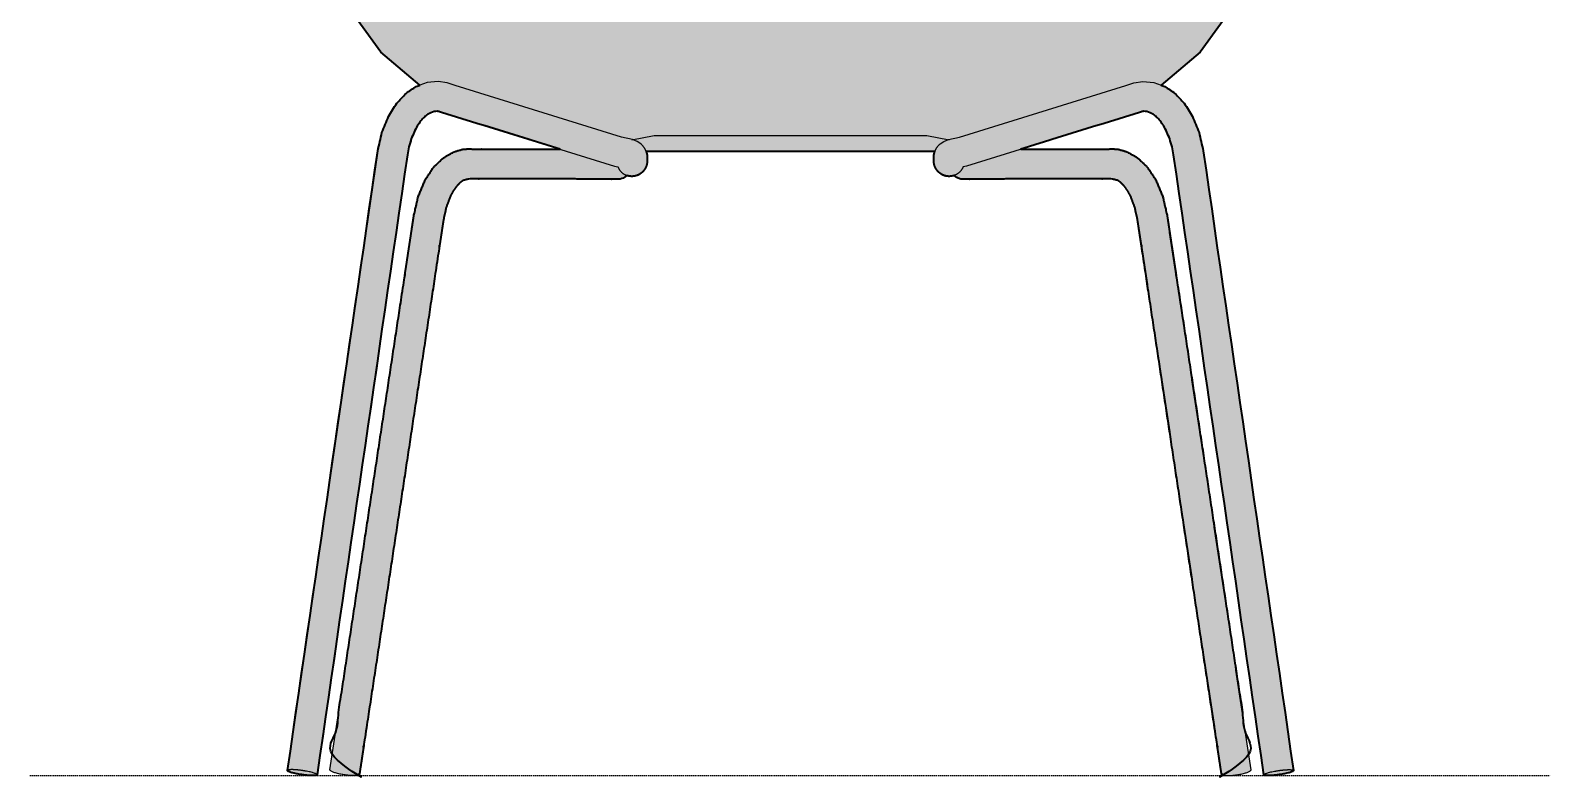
# Model space of a CAD drawing. Header units: millimetres. Extents: x 0 to 1796, y -1115 to 893.
# Drawn here: x 0 to 814, y -2 to 399 of the extents above; entities that cross this region are included whole.
import ezdxf

# ---------------------------------------------------------------- set-up
doc = ezdxf.new("R2010")
doc.units = ezdxf.units.MM
doc.linetypes.add('Dots', pattern=[1, 0, -1])
doc.layers.add('Blocks', color=7, linetype='Continuous')
doc.layers.add('Blocks$Fill', color=7, linetype='Continuous', true_color=0xffffff)
for name, color, linetype, lineweight, true_color in [('Blocks$Inner', 7, 'Continuous', 25, 0x007f00), ('Blocks$Outline', 7, 'Continuous', 35, 0xff3f3f), ('Groud', 7, 'Dots', 25, 0x243775)]:
    doc.layers.add(name, color=color, linetype=linetype, lineweight=lineweight, true_color=true_color)

# ---------------------------------------------------------------- blocks, each defined once
blk = doc.blocks.new('Little Giraffe Lounge Chair Front')
at = {"layer": 'Blocks$Fill'}
blk.add_hatch(color=256, dxfattribs=at).paths.add_polyline_path([(676.35, 2.75), (676.36, 2.75), (676.36, 2.75), (676.36, 2.74), (676.36, 2.74), (676.36, 2.73), (676.36, 2.73), (676.36, 2.73), (676.36, 2.72), (676.36, 2.72), (676.36, 2.71), (676.36, 2.7), (676.36, 2.7), (676.36, 2.69), (676.36, 2.68), (676.36, 2.68), (676.35, 2.67), (676.35, 2.66), (676.35, 2.66), (676.35, 2.65), (676.34, 2.64), (676.34, 2.64), (676.34, 2.63), (676.34, 2.62), (676.33, 2.62), (676.33, 2.61), (676.32, 2.6), (676.32, 2.6), (676.32, 2.59), (676.31, 2.58), (676.31, 2.57), (676.3, 2.57), (676.29, 2.56), (676.29, 2.55), (676.28, 2.54), (676.27, 2.54), (676.27, 2.53), (676.25, 2.51), (676.24, 2.5), (676.22, 2.48), (676.2, 2.47), (676.18, 2.45), (676.16, 2.44), (676.14, 2.42), (676.12, 2.4), (676.1, 2.39), (676.07, 2.37), (676.02, 2.34), (675.96, 2.3), (675.9, 2.27), (675.83, 2.23), (675.76, 2.19), (675.68, 2.16), (675.51, 2.08), (675.32, 2), (675.11, 1.93), (674.89, 1.85), (674.65, 1.76), (674.11, 1.6), (673.52, 1.44), (672.87, 1.27), (672.19, 1.12), (671.48, 0.97), (670.03, 0.69), (668.6, 0.47), (667.46, 0.31), (666.27, 0.18), (665.1, 0.07), (663.98, 0), (663.2, -0.02), (662.84, -0.03), (662.51, -0.02), (662.19, -0.02), (661.91, 0), (661.65, 0.02), (661.53, 0.03), (661.41, 0.05), (661.3, 0.06), (661.21, 0.08), (661.11, 0.1), (661.03, 0.12), (660.99, 0.13), (660.95, 0.14), (660.91, 0.15), (660.88, 0.16), (660.84, 0.17), (660.81, 0.18), (660.78, 0.19), (660.75, 0.2), (660.73, 0.22), (660.7, 0.23), (660.69, 0.23), (660.68, 0.24), (660.67, 0.25), (660.66, 0.25), (660.65, 0.26), (660.64, 0.27), (660.63, 0.27), (660.62, 0.28), (660.61, 0.29), (660.61, 0.29), (660.6, 0.3), (660.59, 0.31), (660.58, 0.31), (660.58, 0.32), (660.57, 0.33), (660.57, 0.33), (660.57, 0.33), (660.56, 0.34), (660.56, 0.34), (660.56, 0.34), (660.56, 0.35), (660.55, 0.35), (660.55, 0.35), (660.55, 0.36), (660.55, 0.36), (660.54, 0.36), (660.54, 0.37), (660.54, 0.37), (660.54, 0.38), (660.54, 0.38), (660.54, 0.38), (660.53, 0.39), (660.53, 0.39), (660.53, 0.39), (660.53, 0.4), (660.53, 0.4), (660.53, 0.4), (660.53, 0.41), (660.53, 0.41), (660.53, 0.42), (660.53, 0.42), (660.53, 0.43), (660.52, 0.43), (612.18, 332.28), (611.31, 336.67), (610.09, 340.81), (608.57, 344.55), (606.85, 347.79), (604.98, 350.49), (603.07, 352.58), (601.21, 354.07), (597.88, 355.55), (596.31, 355.68), (594.47, 355.21), (530.4, 335.36), (576.87, 335.38), (579.06, 335.55), (582.5, 335.29), (586.96, 334.08), (592.66, 330.92), (598, 325.86), (602.65, 318.91), (606.31, 310.17), (608.65, 300.1), (653.67, 3.17), (653.67, 3.16), (653.67, 3.15), (653.67, 3.14), (653.67, 3.13), (653.67, 3.12), (653.67, 3.11), (653.67, 3.1), (653.67, 3.1), (653.67, 3.09), (653.67, 3.08), (653.67, 3.07), (653.67, 3.06), (653.67, 3.05), (653.66, 3.04), (653.66, 3.03), (653.66, 3.02), (653.66, 3.01), (653.65, 3), (653.65, 2.99), (653.65, 2.98), (653.64, 2.97), (653.64, 2.96), (653.63, 2.95), (653.63, 2.94), (653.62, 2.93), (653.62, 2.92), (653.61, 2.91), (653.61, 2.9), (653.6, 2.89), (653.59, 2.88), (653.58, 2.86), (653.57, 2.84), (653.55, 2.82), (653.53, 2.8), (653.51, 2.78), (653.49, 2.76), (653.47, 2.73), (653.45, 2.71), (653.43, 2.69), (653.4, 2.67), (653.38, 2.65), (653.35, 2.62), (653.32, 2.6), (653.27, 2.55), (653.2, 2.51), (653.13, 2.46), (653.06, 2.41), (652.98, 2.36), (652.89, 2.32), (652.81, 2.27), (652.71, 2.22), (652.51, 2.12), (652.29, 2.02), (652.05, 1.91), (651.79, 1.81), (651.52, 1.71), (651.23, 1.61), (650.93, 1.51), (650.29, 1.32), (649.6, 1.13), (648.89, 0.96), (648.16, 0.8), (647.43, 0.65), (646.71, 0.52), (646, 0.41), (644.79, 0.24), (643.52, 0.11), (642.9, 0.07), (642.3, 0.03), (641.75, 0.01), (641.25, 0), (640.91, 0), (640.58, 0.01), (640.25, 0.02), (639.94, 0.04), (639.63, 0.07), (639.35, 0.11), (639.21, 0.13), (639.08, 0.15), (638.95, 0.18), (638.84, 0.2), (638.72, 0.23), (638.61, 0.26), (638.51, 0.29), (638.42, 0.32), (638.38, 0.33), (638.33, 0.35), (638.29, 0.37), (638.25, 0.38), (638.22, 0.4), (638.18, 0.42), (638.15, 0.44), (638.12, 0.46), (638.09, 0.47), (638.06, 0.49), (638.05, 0.5), (638.03, 0.51), (638.02, 0.52), (638.01, 0.53), (638, 0.54), (637.99, 0.55), (637.97, 0.56), (637.96, 0.57), (637.95, 0.58), (637.94, 0.59), (637.94, 0.6), (637.93, 0.61), (637.92, 0.62), (637.91, 0.63), (637.9, 0.64), (637.9, 0.65), (637.89, 0.66), (637.89, 0.67), (637.88, 0.68), (637.88, 0.69), (637.87, 0.69), (637.87, 0.7), (637.87, 0.7), (637.87, 0.71), (637.86, 0.71), (637.86, 0.72), (637.86, 0.72), (637.86, 0.73), (637.86, 0.73), (637.86, 0.74), (637.85, 0.74), (637.85, 0.75), (637.85, 0.75), (637.85, 0.76), (637.85, 0.76), (637.85, 0.77), (592.83, 297.7), (591.4, 304.23), (589.23, 310), (587.59, 313.02), (585.82, 315.49), (584.03, 317.35), (582.3, 318.62), (579.16, 319.43), (577.68, 319.44), (498.82, 319.37), (498.71, 319.37), (498.59, 319.37), (498.47, 319.38), (498.36, 319.39), (498.24, 319.4), (498.13, 319.41), (498.01, 319.43), (497.9, 319.45), (497.73, 319.48), (497.57, 319.52), (497.47, 319.54), (497.37, 319.57), (497.28, 319.6), (497.18, 319.63), (497.08, 319.66), (496.99, 319.7), (496.89, 319.73), (496.8, 319.77), (496.7, 319.81), (496.61, 319.85), (496.51, 319.89), (496.42, 319.94), (496.23, 320.04), (496.04, 320.14), (495.86, 320.25), (495.67, 320.37), (495.49, 320.5), (495.31, 320.63), (495.13, 320.77), (494.95, 320.92), (494.77, 321.08), (494.59, 321.24), (494.36, 321.17), (494.21, 321.12), (494.06, 321.08), (493.91, 321.04), (493.75, 321), (493.6, 320.97), (493.45, 320.94), (493.29, 320.91), (493.14, 320.89), (492.98, 320.87), (492.83, 320.85), (492.67, 320.83), (492.52, 320.82), (492.36, 320.81), (492.21, 320.81), (492.05, 320.8), (491.9, 320.8), (491.65, 320.81), (491.39, 320.83), (491.13, 320.85), (490.88, 320.88), (490.62, 320.92), (490.36, 320.97), (490.11, 321.03), (489.86, 321.09), (489.69, 321.14), (489.52, 321.19), (489.35, 321.25), (489.17, 321.31), (488.91, 321.41), (488.66, 321.52), (488.41, 321.64), (488.16, 321.77), (487.8, 321.99), (487.65, 322.08), (487.5, 322.18), (487.36, 322.28), (487.21, 322.38), (487.07, 322.49), (486.92, 322.61), (486.63, 322.85), (486.48, 322.98), (486.34, 323.11), (486.19, 323.25), (486.05, 323.4), (485.91, 323.55), (485.77, 323.71), (485.64, 323.87), (485.51, 324.03), (485.38, 324.2), (485.26, 324.36), (485.14, 324.53), (485.03, 324.7), (484.93, 324.87), (484.83, 325.04), (484.74, 325.21), (484.62, 325.43), (484.52, 325.65), (484.41, 325.88), (484.32, 326.12), (484.23, 326.36), (484.15, 326.61), (484.07, 326.86), (484.01, 327.12), (483.95, 327.38), (483.9, 327.65), (483.85, 327.92), (483.82, 328.19), (483.8, 328.46), (483.78, 328.74), (483.78, 329.02), (483.78, 329.3), (483.74, 329.62), (483.71, 329.93), (483.7, 330.24), (483.69, 330.56), (483.69, 330.87), (483.71, 331.18), (483.73, 331.49), (483.76, 331.8), (483.8, 332.1), (483.85, 332.4), (483.91, 332.7), (483.98, 332.99), (484.05, 333.28), (484.14, 333.56), (484.22, 333.84), (484.32, 334.11), (407.02, 334.05), (329.72, 334.11), (329.82, 333.84), (329.91, 333.56), (329.99, 333.28), (330.06, 332.99), (330.13, 332.7), (330.19, 332.4), (330.24, 332.1), (330.28, 331.8), (330.31, 331.49), (330.34, 331.18), (330.35, 330.87), (330.35, 330.56), (330.35, 330.24), (330.33, 329.93), (330.3, 329.62), (330.26, 329.3), (330.27, 329.02), (330.26, 328.74), (330.25, 328.46), (330.22, 328.19), (330.19, 327.92), (330.15, 327.65), (330.1, 327.38), (330.04, 327.12), (329.97, 326.86), (329.89, 326.61), (329.81, 326.36), (329.72, 326.12), (329.63, 325.88), (329.53, 325.65), (329.42, 325.43), (329.31, 325.21), (329.21, 325.04), (329.12, 324.87), (329.01, 324.7), (328.9, 324.53), (328.78, 324.36), (328.66, 324.2), (328.54, 324.03), (328.41, 323.87), (328.27, 323.71), (328.13, 323.55), (327.99, 323.4), (327.85, 323.25), (327.7, 323.11), (327.56, 322.98), (327.41, 322.85), (327.12, 322.61), (326.98, 322.49), (326.83, 322.38), (326.69, 322.28), (326.54, 322.18), (326.39, 322.08), (326.25, 321.99), (325.88, 321.77), (325.63, 321.64), (325.38, 321.52), (325.13, 321.41), (324.87, 321.31), (324.69, 321.25), (324.52, 321.19), (324.35, 321.14), (324.18, 321.09), (323.93, 321.03), (323.68, 320.97), (323.42, 320.92), (323.17, 320.88), (322.91, 320.85), (322.65, 320.83), (322.4, 320.81), (322.14, 320.8), (321.99, 320.8), (321.84, 320.81), (321.68, 320.81), (321.53, 320.82), (321.37, 320.83), (321.22, 320.85), (321.06, 320.87), (320.91, 320.89), (320.75, 320.91), (320.6, 320.94), (320.44, 320.97), (320.29, 321), (320.14, 321.04), (319.98, 321.08), (319.83, 321.12), (319.68, 321.17), (319.45, 321.24), (319.27, 321.08), (319.09, 320.92), (318.91, 320.77), (318.73, 320.63), (318.55, 320.5), (318.37, 320.37), (318.18, 320.25), (318, 320.14), (317.81, 320.04), (317.63, 319.94), (317.53, 319.89), (317.44, 319.85), (317.34, 319.81), (317.25, 319.77), (317.15, 319.73), (317.06, 319.7), (316.96, 319.66), (316.86, 319.63), (316.77, 319.6), (316.67, 319.57), (316.57, 319.54), (316.48, 319.52), (316.31, 319.48), (316.15, 319.45), (316.03, 319.43), (315.92, 319.41), (315.8, 319.4), (315.68, 319.39), (315.57, 319.38), (315.45, 319.37), (315.34, 319.37), (315.22, 319.37), (236.36, 319.44), (234.89, 319.43), (231.74, 318.62), (230.01, 317.35), (228.22, 315.49), (226.46, 313.02), (224.82, 310), (222.64, 304.23), (221.21, 297.7), (176.19, 0.77), (176.19, 0.76), (176.19, 0.76), (176.19, 0.75), (176.19, 0.75), (176.19, 0.74), (176.19, 0.74), (176.18, 0.73), (176.18, 0.73), (176.18, 0.72), (176.18, 0.72), (176.18, 0.71), (176.18, 0.71), (176.17, 0.7), (176.17, 0.7), (176.17, 0.69), (176.17, 0.69), (176.16, 0.68), (176.16, 0.67), (176.15, 0.66), (176.14, 0.65), (176.14, 0.64), (176.13, 0.63), (176.12, 0.62), (176.12, 0.61), (176.11, 0.6), (176.1, 0.59), (176.09, 0.58), (176.08, 0.57), (176.07, 0.56), (176.06, 0.55), (176.05, 0.54), (176.03, 0.53), (176.02, 0.52), (176.01, 0.51), (176, 0.5), (175.98, 0.49), (175.96, 0.47), (175.93, 0.46), (175.89, 0.44), (175.86, 0.42), (175.83, 0.4), (175.79, 0.38), (175.75, 0.37), (175.71, 0.35), (175.67, 0.33), (175.62, 0.32), (175.53, 0.29), (175.43, 0.26), (175.32, 0.23), (175.21, 0.2), (175.09, 0.18), (174.96, 0.15), (174.83, 0.13), (174.7, 0.11), (174.41, 0.07), (174.11, 0.04), (173.79, 0.02), (173.46, 0.01), (173.13, 0), (172.79, 0), (172.29, 0.01), (171.74, 0.03), (171.15, 0.07), (170.53, 0.11), (169.26, 0.24), (168.05, 0.41), (167.34, 0.52), (166.61, 0.65), (165.88, 0.8), (165.15, 0.96), (164.44, 1.13), (163.76, 1.32), (163.11, 1.51), (162.81, 1.61), (162.52, 1.71), (162.25, 1.81), (161.99, 1.91), (161.75, 2.02), (161.53, 2.12), (161.33, 2.22), (161.24, 2.27), (161.15, 2.32), (161.06, 2.36), (160.99, 2.41), (160.91, 2.46), (160.84, 2.51), (160.78, 2.55), (160.72, 2.6), (160.69, 2.62), (160.66, 2.65), (160.64, 2.67), (160.61, 2.69), (160.59, 2.71), (160.57, 2.73), (160.55, 2.76), (160.53, 2.78), (160.51, 2.8), (160.49, 2.82), (160.48, 2.84), (160.46, 2.86), (160.45, 2.88), (160.44, 2.89), (160.44, 2.9), (160.43, 2.91), (160.42, 2.92), (160.42, 2.93), (160.41, 2.94), (160.41, 2.95), (160.41, 2.96), (160.4, 2.97), (160.4, 2.98), (160.39, 2.99), (160.39, 3), (160.39, 3.01), (160.38, 3.02), (160.38, 3.03), (160.38, 3.04), (160.38, 3.05), (160.38, 3.06), (160.37, 3.07), (160.37, 3.08), (160.37, 3.09), (160.37, 3.1), (160.37, 3.1), (160.37, 3.11), (160.37, 3.12), (160.37, 3.13), (160.37, 3.14), (160.37, 3.15), (160.37, 3.16), (160.37, 3.17), (205.39, 300.1), (207.73, 310.17), (211.39, 318.91), (216.04, 325.86), (221.38, 330.92), (227.08, 334.08), (231.54, 335.29), (234.98, 335.55), (237.17, 335.38), (283.64, 335.36), (219.57, 355.21), (217.73, 355.68), (216.17, 355.55), (212.83, 354.07), (210.97, 352.58), (209.07, 350.49), (207.19, 347.79), (205.47, 344.55), (203.96, 340.81), (202.73, 336.67), (201.87, 332.28), (153.52, 0.43), (153.52, 0.43), (153.52, 0.42), (153.52, 0.42), (153.51, 0.41), (153.51, 0.41), (153.51, 0.4), (153.51, 0.4), (153.51, 0.4), (153.51, 0.39), (153.51, 0.39), (153.51, 0.39), (153.51, 0.38), (153.5, 0.38), (153.5, 0.38), (153.5, 0.37), (153.5, 0.37), (153.5, 0.36), (153.5, 0.36), (153.49, 0.36), (153.49, 0.35), (153.49, 0.35), (153.49, 0.35), (153.48, 0.34), (153.48, 0.34), (153.48, 0.34), (153.48, 0.33), (153.47, 0.33), (153.47, 0.33), (153.47, 0.32), (153.46, 0.31), (153.45, 0.31), (153.44, 0.3), (153.44, 0.29), (153.43, 0.29), (153.42, 0.28), (153.41, 0.27), (153.4, 0.27), (153.39, 0.26), (153.38, 0.25), (153.37, 0.25), (153.36, 0.24), (153.35, 0.23), (153.34, 0.23), (153.31, 0.22), (153.29, 0.2), (153.26, 0.19), (153.23, 0.18), (153.2, 0.17), (153.17, 0.16), (153.13, 0.15), (153.09, 0.14), (153.06, 0.13), (153.02, 0.12), (152.93, 0.1), (152.84, 0.08), (152.74, 0.06), (152.63, 0.05), (152.52, 0.03), (152.4, 0.02), (152.14, 0), (151.85, -0.02), (151.53, -0.02), (151.2, -0.03), (150.84, -0.02), (150.06, 0), (148.95, 0.07), (147.77, 0.18), (146.59, 0.31), (145.44, 0.47), (144.01, 0.69), (142.56, 0.97), (141.85, 1.12), (141.17, 1.27), (140.53, 1.44), (139.93, 1.6), (139.4, 1.76), (139.15, 1.85), (138.93, 1.93), (138.72, 2), (138.53, 2.08), (138.36, 2.16), (138.29, 2.19), (138.21, 2.23), (138.15, 2.27), (138.08, 2.3), (138.02, 2.34), (137.97, 2.37), (137.95, 2.39), (137.92, 2.4), (137.9, 2.42), (137.88, 2.44), (137.86, 2.45), (137.84, 2.47), (137.82, 2.48), (137.8, 2.5), (137.79, 2.51), (137.77, 2.53), (137.77, 2.54), (137.76, 2.54), (137.75, 2.55), (137.75, 2.56), (137.74, 2.57), (137.74, 2.57), (137.73, 2.58), (137.73, 2.59), (137.72, 2.6), (137.72, 2.6), (137.71, 2.61), (137.71, 2.62), (137.71, 2.62), (137.7, 2.63), (137.7, 2.64), (137.7, 2.64), (137.7, 2.65), (137.69, 2.66), (137.69, 2.66), (137.69, 2.67), (137.69, 2.68), (137.69, 2.68), (137.69, 2.69), (137.68, 2.7), (137.68, 2.7), (137.68, 2.71), (137.68, 2.72), (137.68, 2.72), (137.68, 2.73), (137.68, 2.73), (137.68, 2.73), (137.69, 2.74), (137.69, 2.74), (137.69, 2.75), (137.69, 2.75), (137.69, 2.75), (186.01, 334.43), (188.27, 344.34), (191.76, 352.93), (196.15, 359.93), (201.14, 365.24), (206.64, 368.97), (208.6, 369.69), (187.7, 387.3), (155.03, 432.48), (126.27, 488.47), (124.95, 490.87), (123.27, 494.06), (120.96, 498.79), (118.6, 504.03), (117.15, 507.48), (114.49, 514.3), (113.26, 517.7), (110.94, 524.53), (107.68, 535.1), (104.78, 545.56), (97.88, 573.89), (90.48, 607.45), (89.49, 612.46), (89.14, 614.42), (88.89, 616.05), (88.72, 617.41), (88.61, 618.55), (88.54, 619.51), (88.51, 620.35), (88.49, 621.85), (88.49, 622.19), (88.5, 622.35), (88.5, 622.5), (88.51, 622.64), (88.53, 622.77), (88.54, 622.89), (88.56, 623.01), (88.57, 623.12), (88.59, 623.22), (88.62, 623.31), (88.64, 623.4), (88.65, 623.44), (88.67, 623.48), (88.68, 623.52), (88.69, 623.56), (88.71, 623.6), (88.72, 623.63), (88.74, 623.67), (88.75, 623.7), (88.78, 623.77), (88.82, 623.83), (88.85, 623.89), (88.88, 623.94), (89.16, 624.38), (89.23, 624.49), (89.3, 624.61), (89.5, 624.98), (89.58, 625.1), (89.65, 625.22), (89.72, 625.33), (89.8, 625.44), (89.88, 625.54), (89.96, 625.64), (90.05, 625.74), (90.13, 625.84), (90.22, 625.93), (90.31, 626.02), (90.4, 626.11), (90.49, 626.2), (90.59, 626.28), (90.69, 626.37), (90.79, 626.45), (90.99, 626.61), (91.21, 626.76), (91.43, 626.92), (91.54, 626.99), (91.66, 627.06), (91.78, 627.13), (91.9, 627.2), (92.03, 627.27), (92.15, 627.33), (92.97, 627.71), (93.56, 627.98), (93.88, 628.11), (94.04, 628.18), (94.21, 628.24), (94.56, 628.36), (96.1, 628.87), (98.94, 629.82), (99.48, 630.01), (103.91, 631.69), (104.66, 631.99), (107.96, 633.44), (112.01, 635.11), (113.13, 635.61), (114.3, 636.15), (116.77, 637.36), (119.46, 638.76), (122.39, 640.37), (123.93, 641.26), (125.51, 642.24), (127.14, 643.31), (127.96, 643.88), (128.79, 644.49), (129.63, 645.12), (130.47, 645.78), (132.17, 647.18), (133.91, 648.7), (135.69, 650.31), (137.51, 652.03), (139.36, 653.85), (141.21, 655.79), (143.07, 657.84), (144.91, 660.02), (146.72, 662.31), (150.36, 667.19), (152.2, 669.77), (154.02, 672.45), (155.83, 675.22), (157.6, 678.08), (159.31, 681.03), (160.97, 684.06), (162.58, 687.17), (164.15, 690.35), (167.16, 696.91), (170.01, 703.71), (171.36, 707.2), (172.65, 710.74), (173.87, 714.34), (175.03, 717.98), (177.2, 725.38), (194.69, 794.36), (202, 825.48), (203.54, 831.24), (207.25, 844.95), (208.35, 848.91), (208.95, 850.86), (209.58, 852.77), (210.27, 854.65), (210.63, 855.57), (211, 856.48), (211.39, 857.37), (211.8, 858.25), (212.22, 859.12), (212.66, 859.97), (213.12, 860.8), (213.6, 861.61), (214.1, 862.4), (214.62, 863.17), (215.17, 863.93), (215.73, 864.67), (216.31, 865.41), (216.9, 866.14), (217.51, 866.85), (218.14, 867.56), (218.78, 868.26), (219.44, 868.95), (220.33, 869.85), (221.25, 870.73), (221.97, 871.39), (222.69, 872.03), (224.19, 873.29), (225.38, 874.23), (226.61, 875.15), (227.2, 875.8), (227.83, 876.45), (228.39, 876.99), (228.97, 877.53), (229.57, 878.06), (230.2, 878.58), (230.84, 879.08), (231.5, 879.56), (232.17, 880.03), (232.84, 880.48), (233.5, 880.9), (234.17, 881.3), (234.83, 881.67), (235.5, 882.03), (236.82, 882.71), (238.14, 883.33), (239.47, 883.9), (240.81, 884.44), (242.17, 884.95), (243.55, 885.42), (244.96, 885.87), (246.39, 886.29), (247.85, 886.68), (249.33, 887.05), (250.83, 887.4), (252.35, 887.71), (255.39, 888.27), (258.42, 888.72), (261.43, 889.09), (264.43, 889.4), (270.46, 889.87), (294.53, 890.92), (407.02, 892.57), (525.58, 890.71), (543.58, 889.87), (549.61, 889.4), (552.61, 889.09), (555.62, 888.72), (558.66, 888.27), (561.7, 887.71), (563.21, 887.4), (564.71, 887.05), (566.19, 886.68), (567.65, 886.29), (569.08, 885.87), (570.49, 885.42), (571.87, 884.95), (573.23, 884.44), (574.57, 883.9), (575.9, 883.33), (577.23, 882.71), (578.55, 882.03), (579.21, 881.67), (579.87, 881.3), (580.54, 880.9), (581.21, 880.48), (581.88, 880.03), (582.54, 879.56), (583.2, 879.08), (583.85, 878.58), (584.47, 878.06), (585.07, 877.53), (585.66, 876.99), (586.22, 876.45), (586.84, 875.8), (587.44, 875.15), (588.66, 874.23), (589.86, 873.29), (591.35, 872.03), (592.07, 871.39), (592.79, 870.73), (593.71, 869.85), (594.61, 868.95), (595.26, 868.26), (595.91, 867.56), (596.53, 866.85), (597.14, 866.14), (597.74, 865.41), (598.32, 864.67), (598.88, 863.93), (599.42, 863.17), (599.94, 862.4), (600.44, 861.61), (600.92, 860.8), (601.38, 859.97), (601.82, 859.12), (602.25, 858.25), (602.65, 857.37), (603.04, 856.48), (603.42, 855.57), (603.78, 854.65), (604.46, 852.77), (605.09, 850.86), (605.69, 848.91), (606.8, 844.95), (611.04, 829.33), (612.04, 825.48), (630.78, 748.09), (636.84, 725.38), (639.01, 717.98), (640.17, 714.34), (641.39, 710.74), (642.68, 707.2), (644.03, 703.71), (646.89, 696.91), (649.9, 690.35), (651.46, 687.17), (653.07, 684.06), (654.73, 681.03), (656.44, 678.08), (658.21, 675.22), (660.02, 672.45), (661.85, 669.77), (665.51, 664.7), (667.32, 662.31), (669.14, 660.02), (670.98, 657.84), (672.83, 655.79), (674.69, 653.85), (676.53, 652.03), (678.35, 650.31), (680.13, 648.7), (681.87, 647.18), (683.57, 645.78), (684.41, 645.12), (685.25, 644.49), (686.08, 643.88), (686.9, 643.31), (688.53, 642.24), (690.12, 641.26), (691.66, 640.37), (694.58, 638.76), (697.27, 637.36), (699.74, 636.15), (700.91, 635.61), (702.03, 635.11), (706.08, 633.44), (709.38, 631.99), (710.13, 631.69), (714.57, 630.01), (715.1, 629.82), (718.35, 628.73), (719.49, 628.36), (719.83, 628.24), (720, 628.18), (720.16, 628.11), (720.48, 627.98), (721.62, 627.46), (721.89, 627.33), (722.02, 627.27), (722.14, 627.2), (722.26, 627.13), (722.38, 627.06), (722.5, 626.99), (722.61, 626.92), (722.84, 626.76), (723.05, 626.61), (723.25, 626.45), (723.35, 626.37), (723.45, 626.28), (723.55, 626.2), (723.64, 626.11), (723.73, 626.02), (723.82, 625.93), (723.91, 625.84), (724, 625.74), (724.08, 625.64), (724.16, 625.54), (724.24, 625.44), (724.32, 625.33), (724.39, 625.22), (724.47, 625.1), (724.54, 624.98), (724.74, 624.61), (724.81, 624.49), (724.88, 624.38), (725.16, 623.94), (725.19, 623.89), (725.23, 623.83), (725.26, 623.77), (725.29, 623.7), (725.3, 623.67), (725.32, 623.63), (725.33, 623.6), (725.35, 623.56), (725.36, 623.52), (725.38, 623.48), (725.39, 623.44), (725.4, 623.4), (725.43, 623.31), (725.45, 623.22), (725.47, 623.12), (725.49, 623.01), (725.5, 622.89), (725.52, 622.77), (725.53, 622.64), (725.54, 622.5), (725.55, 622.35), (725.55, 622.19), (725.54, 621.11), (725.53, 620.35), (725.5, 619.51), (725.44, 618.55), (725.33, 617.41), (725.15, 616.05), (724.9, 614.42), (724.56, 612.46), (718.52, 584.37), (711.05, 552.5), (707.37, 538.61), (704.21, 528), (703.1, 524.53), (700.79, 517.7), (698.26, 510.9), (696.18, 505.76), (693.92, 500.62), (692.37, 497.31), (690.77, 494.06), (689.1, 490.87), (687.78, 488.47), (659.01, 432.48), (626.34, 387.3), (605.45, 369.69), (607.4, 368.97), (612.9, 365.24), (617.9, 359.93), (622.28, 352.93), (625.77, 344.34), (628.03, 334.43)], flags=0)
at = {"layer": 'Blocks$Inner'}
for p, q in [((322.06, 340.42), (334.06, 342.59)), ((479.98, 342.59), (491.98, 340.42))]:
    blk.add_line(p, q, dxfattribs=at)
for points in [[(120.96, 498.79), (155.03, 432.48), (187.7, 387.3), (208.6, 369.69)], [(693.08, 498.79), (659.01, 432.48), (626.34, 387.3), (605.45, 369.69)], [(326.87, 338.22), (324.99, 339.48), (322.42, 340.46), (316.49, 341.87), (227.37, 369.39), (223.11, 370.96), (218.39, 371.66), (212.39, 371.1), (206.64, 368.97), (201.14, 365.24), (196.15, 359.93), (191.76, 352.93), (188.27, 344.34), (186.01, 334.43), (137.68, 2.72), (137.69, 2.75), (137.68, 2.72), (137.69, 2.75), (137.68, 2.72)], [(487.17, 338.22), (489.05, 339.48), (491.62, 340.46), (497.55, 341.87), (586.67, 369.39), (590.93, 370.96), (595.66, 371.66), (601.65, 371.1), (607.4, 368.97), (612.9, 365.24), (617.9, 359.93), (622.28, 352.93), (625.77, 344.34), (628.03, 334.43), (676.36, 2.72), (676.35, 2.75), (676.36, 2.72), (676.35, 2.75), (676.36, 2.72)], [(153.52, 0.42), (201.87, 332.28), (202.73, 336.67), (203.96, 340.81), (205.47, 344.55), (207.19, 347.79), (209.07, 350.49), (210.97, 352.58), (212.83, 354.07), (216.17, 355.55), (217.73, 355.68), (219.57, 355.21), (312.81, 326.32), (314.59, 325.94)], [(660.53, 0.42), (612.18, 332.28), (611.31, 336.67), (610.09, 340.81), (608.57, 344.55), (606.85, 347.79), (604.98, 350.49), (603.07, 352.58), (601.21, 354.07), (597.88, 355.55), (596.31, 355.68), (594.47, 355.21), (501.23, 326.32), (499.45, 325.94)], [(329.54, 334.11), (349.09, 334.05), (407.02, 334.05), (464.95, 334.05), (484.5, 334.11)]]:
    blk.add_lwpolyline(points, dxfattribs=at)
for points, knots in [([(334.06, 342.59), (340.75, 342.59), (354.13, 342.59), (370.88, 342.59), (384.27, 342.59), (394.3, 342.59), (401.89, 342.59), (406.13, 342.59), (407.02, 342.59)], [12.1947937, 12.1947937, 12.1947937, 12.1947937, 12.2662222, 12.3376508, 12.3733651, 12.4090794, 12.4447937, 12.4542637, 12.4542637, 12.4542637, 12.4542637]), ([(407.02, 342.59), (407.91, 342.59), (412.16, 342.59), (419.74, 342.59), (429.78, 342.59), (443.16, 342.59), (459.91, 342.59), (473.29, 342.59), (479.98, 342.59)], [12.4542637, 12.4542637, 12.4542637, 12.4542637, 12.4637337, 12.4994479, 12.5351622, 12.5708765, 12.6423051, 12.7137337, 12.7137337, 12.7137337, 12.7137337]), ([(319.45, 321.24), (318.51, 320.35), (317.52, 319.77), (316.48, 319.52), (316.37, 319.49), (315.95, 319.4), (315.53, 319.37), (315.22, 319.37)], [0.72548, 0.72548, 0.72548, 0.72548, 0.8834206, 0.8834206, 0.8834206, 0.9, 0.946204, 0.946204, 0.946204, 0.946204]), ([(322.14, 320.8), (322.82, 320.81), (323.75, 320.94), (324.63, 321.22), (324.87, 321.31)], [445.2109366, 445.2109366, 445.2109366, 445.2109366, 445.29427, 445.3220477, 445.3220477, 445.3220477, 445.3220477]), ([(325.88, 321.77), (325.95, 321.81), (326.43, 322.08), (326.88, 322.4), (327.27, 322.72)], [445.45734144, 445.45734144, 445.45734144, 445.45734144, 445.4676831, 445.52323866, 445.52323866, 445.52323866, 445.52323866]), ([(488.16, 321.77), (488.09, 321.81), (487.62, 322.08), (487.16, 322.4), (486.78, 322.72)], [445.45734144, 445.45734144, 445.45734144, 445.45734144, 445.4676831, 445.52323866, 445.52323866, 445.52323866, 445.52323866]), ([(491.9, 320.8), (491.23, 320.81), (490.3, 320.94), (489.41, 321.22), (489.17, 321.31)], [445.2109366, 445.2109366, 445.2109366, 445.2109366, 445.29427, 445.3220477, 445.3220477, 445.3220477, 445.3220477]), ([(494.59, 321.24), (495.54, 320.35), (496.53, 319.77), (497.57, 319.52), (497.68, 319.49), (498.09, 319.4), (498.51, 319.37), (498.82, 319.37)], [0.72548, 0.72548, 0.72548, 0.72548, 0.8834206, 0.8834206, 0.8834206, 0.9, 0.946204, 0.946204, 0.946204, 0.946204])]:
    blk.add_open_spline(points, degree=3, knots=knots, dxfattribs=at)
for points in [[(221.38, 330.92), (227.08, 334.08)], [(227.08, 334.08), (231.54, 335.29)], [(231.54, 335.29), (234.98, 335.55)], [(234.98, 335.55), (237.17, 335.38)], [(237.17, 335.38), (283.64, 335.36)], [(576.87, 335.38), (530.4, 335.36)], [(579.06, 335.55), (576.87, 335.38)], [(582.5, 335.29), (579.06, 335.55)], [(586.96, 334.08), (582.5, 335.29)], [(592.66, 330.92), (586.96, 334.08)], [(211.39, 318.91), (216.04, 325.86)], [(216.04, 325.86), (221.38, 330.92)], [(598, 325.86), (592.66, 330.92)], [(602.65, 318.91), (598, 325.86)], [(207.73, 310.17), (211.39, 318.91)], [(231.74, 318.62), (230.01, 317.35)], [(234.89, 319.43), (231.74, 318.62)], [(236.36, 319.44), (234.89, 319.43)], [(315.22, 319.37), (236.36, 319.44)], [(498.82, 319.37), (577.68, 319.44)], [(577.68, 319.44), (579.16, 319.43)], [(579.16, 319.43), (582.3, 318.62)], [(582.3, 318.62), (584.03, 317.35)], [(606.31, 310.17), (602.65, 318.91)], [(205.39, 300.1), (207.73, 310.17)], [(224.82, 310), (222.64, 304.23)], [(226.46, 313.02), (224.82, 310)], [(228.22, 315.49), (226.46, 313.02)], [(230.01, 317.35), (228.22, 315.49)], [(584.03, 317.35), (585.82, 315.49)], [(585.82, 315.49), (587.59, 313.02)], [(587.59, 313.02), (589.23, 310)], [(589.23, 310), (591.4, 304.23)], [(608.65, 300.1), (606.31, 310.17)], [(222.64, 304.23), (221.21, 297.7)], [(591.4, 304.23), (592.83, 297.7)], [(221.21, 297.7), (176.19, 0.77)], [(592.83, 297.7), (637.85, 0.77)]]:
    blk.add_open_spline(points, degree=1, dxfattribs=at)
for points, weights, degree, knots in [([(330.26, 329.3), (330.61, 331.8), (329.67, 334.24), (328.75, 336.62), (326.87, 338.22)], [0.868018935748, 0.893444179791, 1, 0.895535097475, 0.865588245616], 2, [446.477686, 446.477686, 446.477686, 447.049148, 447.049148, 447.609397, 447.609397, 447.609397]), ([(483.78, 329.3), (483.43, 331.8), (484.37, 334.24), (485.29, 336.62), (487.17, 338.22)], [0.868018935748, 0.893444179791, 1, 0.895535097475, 0.865588245616], 2, [446.477686, 446.477686, 446.477686, 447.049148, 447.049148, 447.609397, 447.609397, 447.609397]), ([(327.27, 322.72), (328.53, 323.76), (329.31, 325.21), (330.33, 327.13), (330.26, 329.3)], [1, 0.922452471462, 1, 0.899579796505, 0.868018935748], 2, [445.5232387, 445.5232387, 445.5232387, 445.9391287, 445.9391287, 446.4776857, 446.4776857, 446.4776857]), ([(486.78, 322.72), (485.51, 323.76), (484.74, 325.21), (483.71, 327.13), (483.78, 329.3)], [1, 0.922452471462, 1, 0.899579796505, 0.868018935748], 2, [445.5232387, 445.5232387, 445.5232387, 445.9391287, 445.9391287, 446.4776857, 446.4776857, 446.4776857]), ([(317.02, 322.59), (317.16, 322.48), (317.97, 321.87), (319.64, 321.04), (321.33, 320.8), (322.14, 320.8)], [0.855864106082, 1, 1, 1, 1, 1], 3, [444.9898219, 444.9898219, 444.9898219, 444.9898219, 445.0109366, 445.1109366, 445.2109366, 445.2109366, 445.2109366, 445.2109366]), ([(497.02, 322.59), (496.88, 322.48), (496.07, 321.87), (494.41, 321.04), (492.72, 320.8), (491.9, 320.8)], [0.855864106082, 1, 1, 1, 1, 1], 3, [444.9898219, 444.9898219, 444.9898219, 444.9898219, 445.0109366, 445.1109366, 445.2109366, 445.2109366, 445.2109366, 445.2109366]), ([(141.14, 3.16), (137.77, 3.31), (137.69, 2.74), (137.52, 1.63), (145.44, 0.47), (147.97, 0.1), (150.06, 0)], [0.859443607896, 0.824183297767, 1, 0.707106781187, 1, 0.88292348342, 0.859443607896], 2, [5.340274, 5.340274, 5.340274, 6.283185, 6.283185, 7.853982, 7.853982, 8.481867, 8.481867, 8.481867]), ([(150.06, 0), (153.43, -0.15), (153.52, 0.42), (153.68, 1.53), (145.76, 2.69), (143.23, 3.06), (141.14, 3.16)], [0.859443607896, 0.824183297767, 1, 0.707106781187, 1, 0.88292348342, 0.859443607896], 2, [8.481867, 8.481867, 8.481867, 9.424778, 9.424778, 10.995574, 10.995574, 11.62346, 11.62346, 11.62346]), ([(172.79, 0), (170.65, 0.01), (168.05, 0.41), (160.14, 1.61), (160.37, 3.17)], [1, 0.880062717215, 1, 0.707106781187, 0.999999931125], 2, [388.182863, 388.182863, 388.182863, 388.826097, 388.826097, 390.396908, 390.396908, 390.396908]), ([(641.25, 0), (643.39, 0.01), (646, 0.41), (653.91, 1.61), (653.67, 3.17)], [1, 0.880062717215, 1, 0.707106781187, 0.999999931125], 2, [388.182863, 388.182863, 388.182863, 388.826097, 388.826097, 390.396908, 390.396908, 390.396908]), ([(663.98, 0), (660.61, -0.15), (660.53, 0.42), (660.36, 1.53), (668.28, 2.69), (670.81, 3.06), (672.91, 3.16)], [0.859443607896, 0.824183297767, 1, 0.707106781187, 1, 0.88292348342, 0.859443607896], 2, [8.481867, 8.481867, 8.481867, 9.424778, 9.424778, 10.995574, 10.995574, 11.62346, 11.62346, 11.62346]), ([(672.91, 3.16), (676.27, 3.31), (676.36, 2.74), (676.52, 1.63), (668.6, 0.47), (666.07, 0.1), (663.98, 0)], [0.859443607896, 0.824183297767, 1, 0.707106781187, 1, 0.88292348342, 0.859443607896], 2, [5.340274, 5.340274, 5.340274, 6.283185, 6.283185, 7.853982, 7.853982, 8.481867, 8.481867, 8.481867])]:
    blk.add_rational_spline(points, weights, degree=degree, knots=knots, dxfattribs=at)
for points, weights, degree in [([(314.59, 325.94), (315.37, 323.93), (317.02, 322.59)], [1, 0.844157244576, 0.855864106082], 2), ([(499.45, 325.94), (498.68, 323.93), (497.02, 322.59)], [1, 0.844157244576, 0.855864106082], 2), ([(324.87, 321.31), (325.39, 321.51), (325.88, 321.77)], [0.893531940274, 0.880351166243, 0.871516042703], 2), ([(489.17, 321.31), (488.65, 321.51), (488.16, 321.77)], [0.893531940274, 0.880351166243, 0.871516042703], 2), ([(160.37, 3.17), (205.39, 300.1)], [0.999999931125, 1], 1), ([(653.67, 3.17), (608.65, 300.1)], [0.999999931125, 1], 1), ([(176.19, 0.77), (176.07, -0.02), (172.79, 0)], [1, 0.827051880411, 1], 2), ([(637.85, 0.77), (637.97, -0.02), (641.25, 0)], [1, 0.827051880411, 1], 2)]:
    blk.add_rational_spline(points, weights, degree=degree, dxfattribs=at)
at = {"layer": 'Blocks$Outline'}
for points in [[(208.6, 369.69), (187.7, 387.3), (155.03, 432.48), (126.27, 488.47)], [(687.78, 488.47), (659.01, 432.48), (626.34, 387.3), (605.45, 369.69)], [(407.02, 334.05), (349.09, 334.05), (329.72, 334.11)], [(484.32, 334.11), (464.95, 334.05), (407.02, 334.05)]]:
    blk.add_lwpolyline(points, dxfattribs=at)
for points, knots in [([(137.69, 2.75), (153.8, 113.31), (169.9, 223.87), (186.01, 334.43), (186.76, 337.73), (187.52, 341.04), (188.27, 344.34), (189.43, 347.2), (190.6, 350.07), (191.76, 352.93), (193.22, 355.26), (194.68, 357.6), (196.15, 359.93), (197.81, 361.7), (199.48, 363.47), (201.14, 365.24), (202.97, 366.48), (204.81, 367.73), (206.64, 368.97), (207.29, 369.21), (207.94, 369.45), (208.6, 369.69)], [-441.743196, -441.743196, -441.743196, -441.743196, -106.578614, -106.578614, -106.578614, -105.578614, -105.578614, -105.578614, -104.578614, -104.578614, -104.578614, -103.578614, -103.578614, -103.578614, -102.578614, -102.578614, -102.578614, -101.578614, -101.578614, -101.578614, -101.239188, -101.239188, -101.239188, -101.239188]), ([(605.45, 369.69), (606.1, 369.45), (606.75, 369.21), (607.4, 368.97), (609.23, 367.73), (611.07, 366.48), (612.9, 365.24), (614.57, 363.47), (616.23, 361.7), (617.9, 359.93), (619.36, 357.6), (620.82, 355.26), (622.28, 352.93), (623.45, 350.07), (624.61, 347.2), (625.77, 344.34), (626.52, 341.04), (627.28, 337.73), (628.03, 334.43), (644.14, 223.87), (660.25, 113.31), (676.35, 2.75)], [101.239188, 101.239188, 101.239188, 101.239188, 101.578614, 101.578614, 101.578614, 102.578614, 102.578614, 102.578614, 103.578614, 103.578614, 103.578614, 104.578614, 104.578614, 104.578614, 105.578614, 105.578614, 105.578614, 106.578614, 106.578614, 106.578614, 441.743196, 441.743196, 441.743196, 441.743196]), ([(283.64, 335.36), (262.28, 341.98), (240.93, 348.59), (219.57, 355.21), (218.96, 355.37), (218.35, 355.52), (217.73, 355.68), (217.21, 355.63), (216.69, 355.59), (216.17, 355.55), (215.05, 355.06), (213.94, 354.57), (212.83, 354.07), (212.21, 353.58), (211.59, 353.08), (210.97, 352.58), (210.34, 351.88), (209.7, 351.18), (209.07, 350.49), (208.44, 349.59), (207.82, 348.69), (207.19, 347.79), (206.62, 346.71), (206.04, 345.63), (205.47, 344.55), (204.96, 343.3), (204.46, 342.06), (203.96, 340.81), (203.55, 339.43), (203.14, 338.05), (202.73, 336.67), (202.45, 335.2), (202.16, 333.74), (201.87, 332.28), (185.75, 221.66), (169.63, 111.05), (153.52, 0.43)], [-413.070072, -413.070072, -413.070072, -413.070072, -346.265833, -346.265833, -346.265833, -344.364865, -344.364865, -344.364865, -343.364865, -343.364865, -343.364865, -342.364865, -342.364865, -342.364865, -341.364865, -341.364865, -341.364865, -340.364865, -340.364865, -340.364865, -339.364865, -339.364865, -339.364865, -338.364865, -338.364865, -338.364865, -337.364865, -337.364865, -337.364865, -336.364865, -336.364865, -336.364865, -335.364865, -335.364865, -335.364865, -0.012429, -0.012429, -0.012429, -0.012429]), ([(660.52, 0.43), (644.41, 111.05), (628.29, 221.66), (612.18, 332.28), (611.89, 333.74), (611.6, 335.2), (611.31, 336.67), (610.9, 338.05), (610.49, 339.43), (610.09, 340.81), (609.58, 342.06), (609.08, 343.3), (608.57, 344.55), (608, 345.63), (607.42, 346.71), (606.85, 347.79), (606.23, 348.69), (605.6, 349.59), (604.98, 350.49), (604.34, 351.18), (603.71, 351.88), (603.07, 352.58), (602.45, 353.08), (601.83, 353.58), (601.21, 354.07), (600.1, 354.57), (598.99, 355.06), (597.88, 355.55), (597.35, 355.59), (596.83, 355.63), (596.31, 355.68), (595.7, 355.52), (595.08, 355.37), (594.47, 355.21), (573.11, 348.59), (551.76, 341.98), (530.4, 335.36)], [0.012429, 0.012429, 0.012429, 0.012429, 335.364865, 335.364865, 335.364865, 336.364865, 336.364865, 336.364865, 337.364865, 337.364865, 337.364865, 338.364865, 338.364865, 338.364865, 339.364865, 339.364865, 339.364865, 340.364865, 340.364865, 340.364865, 341.364865, 341.364865, 341.364865, 342.364865, 342.364865, 342.364865, 343.364865, 343.364865, 343.364865, 344.364865, 344.364865, 344.364865, 346.265833, 346.265833, 346.265833, 413.070072, 413.070072, 413.070072, 413.070072])]:
    blk.add_open_spline(points, degree=3, knots=knots, dxfattribs=at)
for points, weights, degree, knots in [([(319.45, 321.24), (318.51, 320.35), (317.52, 319.77), (316.48, 319.52), (316.37, 319.49), (315.95, 319.4), (315.53, 319.37), (315.22, 319.37), (288.93, 319.39), (262.65, 319.42), (236.36, 319.44), (235.87, 319.44), (235.38, 319.44), (234.89, 319.43), (233.84, 319.16), (232.79, 318.89), (231.74, 318.62), (231.17, 318.19), (230.59, 317.77), (230.01, 317.35), (229.41, 316.73), (228.82, 316.11), (228.22, 315.49), (227.63, 314.66), (227.05, 313.84), (226.46, 313.02), (225.91, 312.01), (225.36, 311.01), (224.82, 310), (224.09, 308.08), (223.37, 306.16), (222.64, 304.23), (222.16, 302.06), (221.69, 299.88), (221.21, 297.7), (206.2, 198.72), (191.2, 99.75), (176.19, 0.77), (176.12, 0.28), (174.84, -0.01), (172.79, 0), (171.42, 0.01), (169.71, 0.16), (168.05, 0.41), (163.41, 1.11), (160.24, 2.25), (160.37, 3.17), (175.38, 102.14), (190.38, 201.12), (205.39, 300.1), (206.17, 303.46), (206.95, 306.81), (207.73, 310.17), (208.95, 313.08), (210.17, 315.99), (211.39, 318.91), (212.94, 321.22), (214.49, 323.54), (216.04, 325.86), (217.82, 327.55), (219.6, 329.23), (221.38, 330.92), (223.28, 331.97), (225.18, 333.03), (227.08, 334.08), (228.57, 334.48), (230.05, 334.89), (231.54, 335.29), (232.69, 335.38), (233.83, 335.47), (234.98, 335.55), (235.71, 335.5), (236.44, 335.44), (237.17, 335.38), (252.66, 335.38), (268.15, 335.37), (283.64, 335.36)], [1, 1, 1, 1, 1, 1, 1, 1, 1, 1, 1, 1, 1, 1, 1, 1, 1, 1, 1, 1, 1, 1, 1, 1, 1, 1, 1, 1, 1, 1, 1, 1, 1, 1, 1, 1, 1, 1, 0.884701253608, 0.884701253608, 1, 0.920041811477, 0.920041811477, 1, 0.804737854124, 0.804737831166, 0.999999931125, 0.999999954083, 0.999999977042, 1, 1, 1, 1, 1, 1, 1, 1, 1, 1, 1, 1, 1, 1, 1, 1, 1, 1, 1, 1, 1, 1, 1, 1, 1, 1, 1, 1], 3, [0.72548, 0.72548, 0.72548, 0.72548, 0.883421, 0.883421, 0.883421, 0.9, 0.946204, 0.946204, 0.946204, 79.807747, 79.807747, 79.807747, 79.809434, 79.809434, 79.809434, 80.809434, 80.809434, 80.809434, 81.809434, 81.809434, 81.809434, 82.809434, 82.809434, 82.809434, 83.809434, 83.809434, 83.809434, 84.809434, 84.809434, 84.809434, 85.809434, 85.809434, 85.809434, 86.809434, 86.809434, 86.809434, 387.133459, 387.133459, 387.133459, 388.182863, 388.182863, 388.182863, 388.826097, 388.826097, 388.826097, 390.396908, 390.396908, 390.396908, 690.720933, 690.720933, 690.720933, 691.720933, 691.720933, 691.720933, 692.720933, 692.720933, 692.720933, 693.720933, 693.720933, 693.720933, 694.720933, 694.720933, 694.720933, 695.720933, 695.720933, 695.720933, 696.720933, 696.720933, 696.720933, 697.720933, 697.720933, 697.720933, 699.942939, 699.942939, 699.942939, 746.357403, 746.357403, 746.357403, 746.357403]), ([(329.72, 334.11), (330.29, 332.58), (330.49, 330.94), (330.26, 329.3), (330.31, 327.84), (329.97, 326.44), (329.31, 325.21), (328.81, 324.27), (328.09, 323.4), (327.27, 322.72), (326.88, 322.4), (326.43, 322.08), (325.95, 321.81), (325.88, 321.77)], [0.993645494848, 0.92633333151, 0.88445781181, 0.868018935748, 0.889059509586, 0.93305319767, 1, 0.948301647641, 0.948301647641, 1, 1, 1, 1, 1], 3, [-0.730894, -0.730894, -0.730894, -0.730894, -0.176669, -0.176669, -0.176669, 0.361888, 0.361888, 0.361888, 0.777778, 0.777778, 0.777778, 0.833333, 0.843675, 0.843675, 0.843675, 0.843675]), ([(488.16, 321.77), (488.09, 321.81), (487.62, 322.08), (487.16, 322.4), (486.78, 322.72), (485.95, 323.4), (485.24, 324.27), (484.74, 325.21), (484.08, 326.44), (483.73, 327.84), (483.78, 329.3), (483.55, 330.94), (483.76, 332.58), (484.32, 334.11)], [1, 1, 1, 1, 1, 0.948301647641, 0.948301647641, 1, 0.93305319767, 0.889059509586, 0.868018935748, 0.88445781181, 0.92633333151, 0.993645494848], 3, [-0.843675, -0.843675, -0.843675, -0.843675, -0.833333, -0.777778, -0.777778, -0.777778, -0.361888, -0.361888, -0.361888, 0.176669, 0.176669, 0.176669, 0.730894, 0.730894, 0.730894, 0.730894]), ([(530.4, 335.36), (545.89, 335.37), (561.38, 335.38), (576.87, 335.38), (577.6, 335.44), (578.33, 335.5), (579.06, 335.55), (580.21, 335.47), (581.36, 335.38), (582.5, 335.29), (583.99, 334.89), (585.48, 334.48), (586.96, 334.08), (588.86, 333.03), (590.76, 331.97), (592.66, 330.92), (594.44, 329.23), (596.22, 327.55), (598, 325.86), (599.55, 323.54), (601.1, 321.22), (602.65, 318.91), (603.87, 315.99), (605.09, 313.08), (606.31, 310.17), (607.09, 306.81), (607.87, 303.46), (608.65, 300.1), (623.66, 201.12), (638.66, 102.14), (653.67, 3.17), (653.81, 2.25), (650.63, 1.11), (646, 0.41), (644.34, 0.16), (642.62, 0.01), (641.25, 0), (639.21, -0.01), (637.92, 0.28), (637.85, 0.77), (622.84, 99.75), (607.84, 198.72), (592.83, 297.7), (592.36, 299.88), (591.88, 302.06), (591.4, 304.23), (590.68, 306.16), (589.95, 308.08), (589.23, 310), (588.68, 311.01), (588.13, 312.01), (587.59, 313.02), (587, 313.84), (586.41, 314.66), (585.82, 315.49), (585.22, 316.11), (584.63, 316.73), (584.03, 317.35), (583.45, 317.77), (582.88, 318.19), (582.3, 318.62), (581.25, 318.89), (580.2, 319.16), (579.16, 319.43), (578.67, 319.44), (578.17, 319.44), (577.68, 319.44), (551.4, 319.42), (525.11, 319.39), (498.82, 319.37), (498.51, 319.37), (498.09, 319.4), (497.68, 319.49), (497.57, 319.52), (496.53, 319.77), (495.54, 320.35), (494.59, 321.24)], [1, 1, 1, 1, 1, 1, 1, 1, 1, 1, 1, 1, 1, 1, 1, 1, 1, 1, 1, 1, 1, 1, 1, 1, 1, 1, 1, 1, 0.999999977042, 0.999999954083, 0.999999931125, 0.804737831166, 0.804737854124, 1, 0.920041811477, 0.920041811477, 1, 0.884701253608, 0.884701253608, 1, 1, 1, 1, 1, 1, 1, 1, 1, 1, 1, 1, 1, 1, 1, 1, 1, 1, 1, 1, 1, 1, 1, 1, 1, 1, 1, 1, 1, 1, 1, 1, 1, 1, 1, 1, 1, 1], 3, [-746.357403, -746.357403, -746.357403, -746.357403, -699.942939, -699.942939, -699.942939, -697.720933, -697.720933, -697.720933, -696.720933, -696.720933, -696.720933, -695.720933, -695.720933, -695.720933, -694.720933, -694.720933, -694.720933, -693.720933, -693.720933, -693.720933, -692.720933, -692.720933, -692.720933, -691.720933, -691.720933, -691.720933, -690.720933, -690.720933, -690.720933, -390.396908, -390.396908, -390.396908, -388.826097, -388.826097, -388.826097, -388.182863, -388.182863, -388.182863, -387.133459, -387.133459, -387.133459, -86.809434, -86.809434, -86.809434, -85.809434, -85.809434, -85.809434, -84.809434, -84.809434, -84.809434, -83.809434, -83.809434, -83.809434, -82.809434, -82.809434, -82.809434, -81.809434, -81.809434, -81.809434, -80.809434, -80.809434, -80.809434, -79.809434, -79.809434, -79.809434, -79.807747, -79.807747, -79.807747, -0.946204, -0.946204, -0.946204, -0.9, -0.883421, -0.883421, -0.883421, -0.72548, -0.72548, -0.72548, -0.72548]), ([(325.88, 321.77), (325.55, 321.6), (325.22, 321.44), (324.87, 321.31), (324.63, 321.22), (323.75, 320.94), (322.82, 320.81), (322.14, 320.8), (321.33, 320.8), (320.4, 320.93), (319.53, 321.22), (319.45, 321.24)], [0.975360816353, 0.981952726608, 0.990165787823, 1, 1, 1, 1, 1, 1, 1, 1, 1], 3, [-445.4573414, -445.4573414, -445.4573414, -445.4573414, -445.3220477, -445.3220477, -445.3220477, -445.29427, -445.2109366, -445.2109366, -445.2109366, -445.1109366, -445.1012026, -445.1012026, -445.1012026, -445.1012026]), ([(494.59, 321.24), (494.52, 321.22), (493.64, 320.93), (492.72, 320.8), (491.9, 320.8), (491.23, 320.81), (490.3, 320.94), (489.41, 321.22), (489.17, 321.31), (488.83, 321.44), (488.49, 321.6), (488.16, 321.77)], [1, 1, 1, 1, 1, 1, 1, 1, 1, 0.990165787823, 0.981952726608, 0.975360816353], 3, [445.1012026, 445.1012026, 445.1012026, 445.1012026, 445.1109366, 445.2109366, 445.2109366, 445.2109366, 445.29427, 445.3220477, 445.3220477, 445.3220477, 445.4573414, 445.4573414, 445.4573414, 445.4573414]), ([(153.52, 0.43), (153.52, 0.43), (153.52, 0.42), (153.52, 0.42), (153.43, -0.15), (150.06, 0), (147.97, 0.1), (145.44, 0.47), (137.63, 1.61), (137.68, 2.73), (137.69, 2.74), (137.69, 2.75), (137.69, 2.75)], [0.995423110015, 0.997671655418, 0.999977917757, 1, 0.824183297767, 0.859443607896, 0.88292348342, 1, 0.709942948758, 0.997163832428, 1, 0.997252864028, 0.994557260529], 2, [-9.437167, -9.437167, -9.437167, -9.424915, -9.424797, -9.424797, -8.48188, -8.48188, -7.853991, -7.853991, -6.298396, -6.283185, -6.283185, -6.268452, -6.268452, -6.268452]), ([(676.35, 2.75), (676.36, 2.75), (676.36, 2.74), (676.36, 2.73), (676.41, 1.61), (668.6, 0.47), (666.07, 0.1), (663.98, 0), (660.61, -0.15), (660.53, 0.42), (660.53, 0.42), (660.53, 0.43), (660.52, 0.43)], [0.994557260529, 0.997252864028, 1, 0.997163832428, 0.709942948758, 1, 0.88292348342, 0.859443607896, 0.824183297767, 1, 0.999977917758, 0.997671655418, 0.995423110015], 2, [6.268452, 6.268452, 6.268452, 6.283185, 6.283185, 6.298396, 7.853991, 7.853991, 8.48188, 8.48188, 9.424797, 9.424797, 9.424915, 9.437167, 9.437167, 9.437167])]:
    blk.add_rational_spline(points, weights, degree=degree, knots=knots, dxfattribs=at)

msp = doc.modelspace()

# ---------------------------------------------------------------- linework, layer by layer
at = {"layer": 'Groud'}
msp.add_lwpolyline([(0, 0), (814.04, 0)], dxfattribs=at)

# ---------------------------------------------------------------- block references
at = {"layer": 'Blocks'}
msp.add_blockref('Little Giraffe Lounge Chair Front', (0, 0), dxfattribs=at)

doc.saveas('drawing.dxf')
